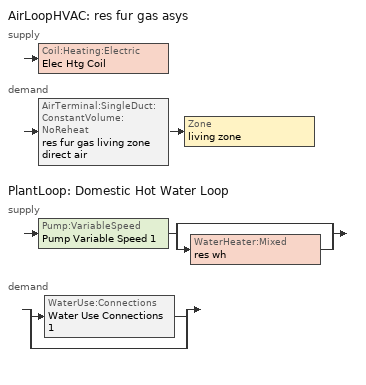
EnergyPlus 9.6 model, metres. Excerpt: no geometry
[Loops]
AirLoopHVAC 'res fur gas asys'
 supply: Coil:Heating:Electric 'Elec Htg Coil'
 demand: AirTerminal:SingleDuct:ConstantVolume:NoReheat 'res fur gas living zone direct air' > Zone 'living zone'
PlantLoop 'Domestic Hot Water Loop'
 supply: Pump:VariableSpeed 'Pump Variable Speed 1' > split
  | bypass
  | WaterHeater:Mixed 'res wh'
 demand: split
  | WaterUse:Connections 'Water Use Connections 1'
  | bypass
[Sizing:System]
res fur gas asys: Type of Load to Size On=Sensible; Design Outdoor Air Flow Rate {m3/s}=Autosize; Central Heating Maximum System Air Flow Ratio=0.3; Preheat Design Temperature {C}=7; Preheat Design Humidity Ratio {kgWater/kgDryAir}=0.008; Precool Design Temperature {C}=12.8; Precool Design Humidity Ratio {kgWater/kgDryAir}=0.008; Central Cooling Design Supply Air Temperature {C}=12.8; Central Heating Design Supply Air Temperature {C}=16.7; Type of Zone Sum to Use=NonCoincident; 100% Outdoor Air in Cooling=Yes; 100% Outdoor Air in Heating=Yes; Central Cooling Design Supply Air Humidity Ratio {kgWater/kgDryAir}=0.0085; Central Heating Design Supply Air Humidity Ratio {kgWater/kgDryAir}=0.008; Cooling Supply Air Flow Rate Method=DesignDay; Cooling Supply Air Flow Rate {m3/s}=0; Cooling Supply Air Flow Rate Per Floor Area {m3/s-m2}=0.00996765; Cooling Fraction of Autosized Cooling Supply Air Flow Rate=1; Cooling Supply Air Flow Rate Per Unit Cooling Capacity {m3/s-W}=3.94755e-05; Heating Supply Air Flow Rate Method=DesignDay; Heating Supply Air Flow Rate {m3/s}=0; Heating Supply Air Flow Rate Per Floor Area {m3/s-m2}=0.00996765; Heating Fraction of Autosized Heating Supply Air Flow Rate=1; Heating Fraction of Autosized Cooling Supply Air Flow Rate=1; Heating Supply Air Flow Rate Per Unit Heating Capacity {m3/s-W}=3.15882e-05; System Outdoor Air Method=ZoneSum; Zone Maximum Outdoor Air Fraction=1; Cooling Design Capacity Method=CoolingDesignCapacity; Cooling Design Capacity {W}=Autosize; Cooling Design Capacity Per Floor Area {W/m2}=234.7; Fraction of Autosized Cooling Design Capacity=1; Heating Design Capacity Method=HeatingDesignCapacity; Heating Design Capacity {W}=Autosize; Heating Design Capacity Per Floor Area {W/m2}=157; Fraction of Autosized Heating Design Capacity=1; Central Cooling Capacity Control Method=OnOff
[Sizing:Plant]
Domestic Hot Water Loop: Loop Type=Heating; Design Loop Exit Temperature {C}=51.6667; Loop Design Temperature Difference {deltaC}=5.55556; Sizing Option=NonCoincident; Zone Timesteps in Averaging Window=1; Coincident Sizing Factor Mode=None
[ZoneControl:Thermostat]
living zone Thermostat: Zone or ZoneList=living zone; Control Type Schedule=living zone Thermostat Schedule; Control 1=living zone temperature setpoint; Temperature Difference Between Cutout And Setpoint {deltaC}=0
[ThermostatSetpoint:DualSetpoint]
living zone temperature setpoint: Heating Setpoint Temperature Schedule=res heating setpoint; Cooling Setpoint Temperature Schedule=res cooling setpoint
[AirTerminal:SingleDuct:ConstantVolume:NoReheat]
res fur gas living zone direct air: Availability Schedule=Always On Discrete; Maximum Air Flow Rate {m3/s}=0.364652
[Zone equipment]
living zone: res fur gas living zone direct air
[Coil:Heating:Electric]
Elec Htg Coil: Availability Schedule=Always On Discrete hvac_library; Efficiency=1; Nominal Capacity {W}=Autosize
[AirLoopHVAC]
res fur gas asys: Design Supply Air Flow Rate {m3/s}=0.364652; Design Return Air Flow Fraction of Supply Air Flow=1
[Pump:VariableSpeed]
Pump Variable Speed 1: Design Maximum Flow Rate {m3/s}=0.01; Design Pump Head {Pa}=1; Design Power Consumption {W}=0; Motor Efficiency=1; Fraction of Motor Inefficiencies to Fluid Stream=0; Coefficient 1 of the Part Load Performance Curve=0; Coefficient 2 of the Part Load Performance Curve=1; Coefficient 3 of the Part Load Performance Curve=0; Coefficient 4 of the Part Load Performance Curve=0; Design Minimum Flow Rate {m3/s}=0; Pump Control Type=Intermittent; Skin Loss Radiative Fraction=0.5; Design Power Sizing Method=PowerPerFlowPerPressure; Design Electric Power per Unit Flow Rate {W/(m3/s)}=348701.1; Design Shaft Power per Unit Flow Rate per Unit Head {W/((m3/s)-Pa)}=1.28205; Design Minimum Flow Rate Fraction=0
[WaterHeater:Mixed]
res wh: Tank Volume {m3}=0.143846; Setpoint Temperature Schedule=WH Setpoint Temp; Deadband Temperature Difference {deltaC}=2; Maximum Temperature Limit {C}=99; Heater Control Type=Cycle; Heater Maximum Capacity {W}=11722.8; Heater Minimum Capacity {W}=0; Heater Ignition Minimum Flow Rate {m3/s}=0; Heater Ignition Delay {s}=0; Heater Fuel Type=NaturalGas; Heater Thermal Efficiency=0.773298; Off Cycle Parasitic Fuel Consumption Rate {W}=0; Off Cycle Parasitic Fuel Type=Electricity; Off Cycle Parasitic Heat Fraction to Tank=0; On Cycle Parasitic Fuel Consumption Rate {W}=0; On Cycle Parasitic Fuel Type=Electricity; On Cycle Parasitic Heat Fraction to Tank=0; Ambient Temperature Indicator=Zone; Ambient Temperature Zone=living zone; Off Cycle Loss Coefficient to Ambient Temperature {W/K}=4.15693; Off Cycle Loss Fraction to Zone=0.64; On Cycle Loss Coefficient to Ambient Temperature {W/K}=4.15693; On Cycle Loss Fraction to Zone=1; Use Side Effectiveness=1; Source Side Effectiveness=1; Use Side Design Flow Rate {m3/s}=Autosize; Source Side Design Flow Rate {m3/s}=Autosize; Indirect Water Heating Recovery Time {hr}=1.5; Source Side Flow Control Mode=IndirectHeatPrimarySetpoint
[WaterHeater:Sizing]
res wh: Design Mode=PeakDraw; Time Storage Can Meet Peak Draw {hr}=0.538503; Time for Tank Recovery {hr}=0; Nominal Tank Volume for Autosizing Plant Connections {m3}=1
[PlantLoop]
Domestic Hot Water Loop: Fluid Type=Water; Plant Equipment Operation Scheme=Domestic Hot Water Loop Operation Schemes; Maximum Loop Temperature {C}=100; Minimum Loop Temperature {C}=0; Maximum Loop Flow Rate {m3/s}=0.01; Minimum Loop Flow Rate {m3/s}=0; Plant Loop Volume {m3}=0.003; Load Distribution Scheme=Optimal; Plant Loop Demand Calculation Scheme=SingleSetpoint
[PlantEquipmentList]
Domestic Hot Water Loop Heating Equipment List: res wh
[PlantEquipmentOperation:HeatingLoad]
Domestic Hot Water Loop Heating Operation Scheme: Load Range 1 Lower Limit {W}=0; Load Range 1 Upper Limit {W}=1000000000; Range 1 Equipment List=Domestic Hot Water Loop Heating Equipment List
[PlantEquipmentOperationSchemes]
Domestic Hot Water Loop Operation Schemes: Control Scheme 1=Domestic Hot Water Loop Heating Operation Scheme; Control Scheme 1 Schedule=Always On Discrete
[EnergyManagementSystem:Sensor]
Name | Output:Variable or Output:Meter Index Key | Output:Variable or Output:Meter
res_af_1_tin_s | living zone | Zone Mean Air Temperature
res_af_1_tt_s | living zone | Zone Outdoor Air Drybulb Temperature
res_ds_res_fur_gas_asys_win_s | living zone | Zone Mean Air Humidity Ratio
res_shower_tout | res wh | Water Heater Use Side Outlet Temperature
res_shower_vol | res shower | Water Use Equipment Hot Water Volume
[SetpointManager:Scheduled]
Setpoint Manager Scheduled 1: Control Variable=Temperature; Schedule=dhw temp
[WaterUse:Equipment] Zone=living zone
Name | Peak Flow Rate {m3/s} | Flow Rate Fraction Schedule | Target Temperature Schedule
res shower | 0.000107027 | showers | fixtures temperature schedule
res sink | 5.00865e-05 | sinks | fixtures temperature schedule
res bath | 0.000375227 | baths | fixtures temperature schedule
res shower dist | 0 | showers | fixtures temperature schedule
res sink dist | 0 | sinks | fixtures temperature schedule
res bath dist | 0 | baths | fixtures temperature schedule
res cw | 6.79331e-06 | clothes_washer | res cw temperature schedule
res dw | 5.62756e-06 | dishwasher | res dw temperature schedule
[WaterUse:Connections]
Water Use Connections 1: Drain Water Heat Exchanger Type=None; Drain Water Heat Exchanger Destination=Plant; Water Use Equipment 1=res shower; Water Use Equipment 2=res sink; Water Use Equipment 3=res bath; Water Use Equipment 4=res shower dist; Water Use Equipment 5=res sink dist; Water Use Equipment 6=res bath dist; Water Use Equipment 7=res cw; Water Use Equipment 8=res dw
[Schedule:Day:Interval]
res heating setpoint allday1; res heating setpoint allday2; res heating setpoint allday3; res heating setpoint allday4; res heating setpoint allday5; res heating setpoint allday6; res heating setpoint allday7; res heating setpoint allday8; res heating setpoint allday9; res heating setpoint allday10; res heating setpoint allday11; res heating setpoint allday12; res cooling setpoint allday1; res cooling setpoint allday2; res cooling setpoint allday3; res cooling setpoint allday11; res cooling setpoint allday12: No, 04:00, 23.6111, 19:00, 23.0556, 24:00, 23.6111
Schedule Day 6; Schedule Day 7: No, 24:00, 0
res heating setpoint summer design; res cooling setpoint summer design: No, 24:00, 23.8889
res heating setpoint winter design; res cooling setpoint winter design: No, 24:00, 21.1111
res cooling setpoint allday4; res cooling setpoint allday5; res cooling setpoint allday6; res cooling setpoint allday7; res cooling setpoint allday8; res cooling setpoint allday9; res cooling setpoint allday10: No, 01:00, 23.6111, 02:00, 23.6111, 03:00, 23.6111, 04:00, 23.6111, 05:00, 23.0556, 06:00, 23.0556, 07:00, 23.0556, 08:00, 23.0556, 09:00, 23.0556, 10:00, 23.0556, 11:00, 23.0556, 12:00, 23.0556, 13:00, 23.0556, 14:00, 23.0556, 15:00, 23.0556, 16:00, 23.0556, 17:00, 23.0556, 18:00, 23.0556, 19:00, 23.0556, 20:00, 23.6111, 21:00, 23.6111, 22:00, 23.6111, 23:00, 23.6111, 24:00, 23.6111
[Schedule:Week:Daily]
res heating setpoint Week Rule - Jan1-Jan28: res heating setpoint allday1, res heating setpoint allday1, res heating setpoint allday1, res heating setpoint allday1, res heating setpoint allday1, res heating setpoint allday1, res heating setpoint allday1, Schedule Day 6, res heating setpoint summer design, res heating setpoint winter design, Schedule Day 6, Schedule Day 6
res heating setpoint Week Rule - Jan29-Feb4: res heating setpoint allday1, res heating setpoint allday1, res heating setpoint allday1, res heating setpoint allday2, res heating setpoint allday2, res heating setpoint allday2, res heating setpoint allday2, Schedule Day 6, res heating setpoint summer design, res heating setpoint winter design, Schedule Day 6, Schedule Day 6
res heating setpoint Week Rule - Feb5-Feb25: res heating setpoint allday2, res heating setpoint allday2, res heating setpoint allday2, res heating setpoint allday2, res heating setpoint allday2, res heating setpoint allday2, res heating setpoint allday2, Schedule Day 6, res heating setpoint summer design, res heating setpoint winter design, Schedule Day 6, Schedule Day 6
res heating setpoint Week Rule - Feb26-Mar4: res heating setpoint allday2, res heating setpoint allday2, res heating setpoint allday2, res heating setpoint allday3, res heating setpoint allday3, res heating setpoint allday3, res heating setpoint allday3, Schedule Day 6, res heating setpoint summer design, res heating setpoint winter design, Schedule Day 6, Schedule Day 6
res heating setpoint Week Rule - Mar5-Mar25: res heating setpoint allday3, res heating setpoint allday3, res heating setpoint allday3, res heating setpoint allday3, res heating setpoint allday3, res heating setpoint allday3, res heating setpoint allday3, Schedule Day 6, res heating setpoint summer design, res heating setpoint winter design, Schedule Day 6, Schedule Day 6
res heating setpoint Week Rule - Mar26-Apr1: res heating setpoint allday3, res heating setpoint allday3, res heating setpoint allday3, res heating setpoint allday3, res heating setpoint allday3, res heating setpoint allday3, res heating setpoint allday4, Schedule Day 6, res heating setpoint summer design, res heating setpoint winter design, Schedule Day 6, Schedule Day 6
res heating setpoint Week Rule - Apr2-Apr29: res heating setpoint allday4, res heating setpoint allday4, res heating setpoint allday4, res heating setpoint allday4, res heating setpoint allday4, res heating setpoint allday4, res heating setpoint allday4, Schedule Day 6, res heating setpoint summer design, res heating setpoint winter design, Schedule Day 6, Schedule Day 6
res heating setpoint Week Rule - Apr30-May6: res heating setpoint allday4, res heating setpoint allday5, res heating setpoint allday5, res heating setpoint allday5, res heating setpoint allday5, res heating setpoint allday5, res heating setpoint allday5, Schedule Day 6, res heating setpoint summer design, res heating setpoint winter design, Schedule Day 6, Schedule Day 6
res heating setpoint Week Rule - May7-May27: res heating setpoint allday5, res heating setpoint allday5, res heating setpoint allday5, res heating setpoint allday5, res heating setpoint allday5, res heating setpoint allday5, res heating setpoint allday5, Schedule Day 6, res heating setpoint summer design, res heating setpoint winter design, Schedule Day 6, Schedule Day 6
res heating setpoint Week Rule - May28-Jun3: res heating setpoint allday5, res heating setpoint allday5, res heating setpoint allday5, res heating setpoint allday5, res heating setpoint allday6, res heating setpoint allday6, res heating setpoint allday6, Schedule Day 6, res heating setpoint summer design, res heating setpoint winter design, Schedule Day 6, Schedule Day 6
res heating setpoint Week Rule - Jun4-Jun24: res heating setpoint allday6, res heating setpoint allday6, res heating setpoint allday6, res heating setpoint allday6, res heating setpoint allday6, res heating setpoint allday6, res heating setpoint allday6, Schedule Day 6, res heating setpoint summer design, res heating setpoint winter design, Schedule Day 6, Schedule Day 6
res heating setpoint Week Rule - Jun25-Jul1: res heating setpoint allday6, res heating setpoint allday6, res heating setpoint allday6, res heating setpoint allday6, res heating setpoint allday6, res heating setpoint allday6, res heating setpoint allday7, Schedule Day 6, res heating setpoint summer design, res heating setpoint winter design, Schedule Day 6, Schedule Day 6
res heating setpoint Week Rule - Jul2-Jul29: res heating setpoint allday7, res heating setpoint allday7, res heating setpoint allday7, res heating setpoint allday7, res heating setpoint allday7, res heating setpoint allday7, res heating setpoint allday7, Schedule Day 6, res heating setpoint summer design, res heating setpoint winter design, Schedule Day 6, Schedule Day 6
res heating setpoint Week Rule - Jul30-Aug5: res heating setpoint allday7, res heating setpoint allday7, res heating setpoint allday8, res heating setpoint allday8, res heating setpoint allday8, res heating setpoint allday8, res heating setpoint allday8, Schedule Day 6, res heating setpoint summer design, res heating setpoint winter design, Schedule Day 6, Schedule Day 6
res heating setpoint Week Rule - Aug6-Aug26: res heating setpoint allday8, res heating setpoint allday8, res heating setpoint allday8, res heating setpoint allday8, res heating setpoint allday8, res heating setpoint allday8, res heating setpoint allday8, Schedule Day 6, res heating setpoint summer design, res heating setpoint winter design, Schedule Day 6, Schedule Day 6
res heating setpoint Week Rule - Aug27-Sep2: res heating setpoint allday8, res heating setpoint allday8, res heating setpoint allday8, res heating setpoint allday8, res heating setpoint allday8, res heating setpoint allday9, res heating setpoint allday9, Schedule Day 6, res heating setpoint summer design, res heating setpoint winter design, Schedule Day 6, Schedule Day 6
res heating setpoint Week Rule - Sep3-Sep30: res heating setpoint allday9, res heating setpoint allday9, res heating setpoint allday9, res heating setpoint allday9, res heating setpoint allday9, res heating setpoint allday9, res heating setpoint allday9, Schedule Day 6, res heating setpoint summer design, res heating setpoint winter design, Schedule Day 6, Schedule Day 6
res heating setpoint Week Rule - Oct1-Oct28: res heating setpoint allday10, res heating setpoint allday10, res heating setpoint allday10, res heating setpoint allday10, res heating setpoint allday10, res heating setpoint allday10, res heating setpoint allday10, Schedule Day 6, res heating setpoint summer design, res heating setpoint winter design, Schedule Day 6, Schedule Day 6
res heating setpoint Week Rule - Oct29-Nov4: res heating setpoint allday10, res heating setpoint allday10, res heating setpoint allday10, res heating setpoint allday11, res heating setpoint allday11, res heating setpoint allday11, res heating setpoint allday11, Schedule Day 6, res heating setpoint summer design, res heating setpoint winter design, Schedule Day 6, Schedule Day 6
res heating setpoint Week Rule - Nov5-Nov25: res heating setpoint allday11, res heating setpoint allday11, res heating setpoint allday11, res heating setpoint allday11, res heating setpoint allday11, res heating setpoint allday11, res heating setpoint allday11, Schedule Day 6, res heating setpoint summer design, res heating setpoint winter design, Schedule Day 6, Schedule Day 6
res heating setpoint Week Rule - Nov26-Dec2: res heating setpoint allday11, res heating setpoint allday11, res heating setpoint allday11, res heating setpoint allday11, res heating setpoint allday11, res heating setpoint allday12, res heating setpoint allday12, Schedule Day 6, res heating setpoint summer design, res heating setpoint winter design, Schedule Day 6, Schedule Day 6
res heating setpoint Week Rule - Dec3-Dec31: res heating setpoint allday12, res heating setpoint allday12, res heating setpoint allday12, res heating setpoint allday12, res heating setpoint allday12, res heating setpoint allday12, res heating setpoint allday12, Schedule Day 6, res heating setpoint summer design, res heating setpoint winter design, Schedule Day 6, Schedule Day 6
res cooling setpoint Week Rule - Jan1-Jan28: res cooling setpoint allday1, res cooling setpoint allday1, res cooling setpoint allday1, res cooling setpoint allday1, res cooling setpoint allday1, res cooling setpoint allday1, res cooling setpoint allday1, Schedule Day 7, res cooling setpoint summer design, res cooling setpoint winter design, Schedule Day 7, Schedule Day 7
res cooling setpoint Week Rule - Jan29-Feb4: res cooling setpoint allday1, res cooling setpoint allday1, res cooling setpoint allday1, res cooling setpoint allday2, res cooling setpoint allday2, res cooling setpoint allday2, res cooling setpoint allday2, Schedule Day 7, res cooling setpoint summer design, res cooling setpoint winter design, Schedule Day 7, Schedule Day 7
res cooling setpoint Week Rule - Feb5-Feb25: res cooling setpoint allday2, res cooling setpoint allday2, res cooling setpoint allday2, res cooling setpoint allday2, res cooling setpoint allday2, res cooling setpoint allday2, res cooling setpoint allday2, Schedule Day 7, res cooling setpoint summer design, res cooling setpoint winter design, Schedule Day 7, Schedule Day 7
res cooling setpoint Week Rule - Feb26-Mar4: res cooling setpoint allday2, res cooling setpoint allday2, res cooling setpoint allday2, res cooling setpoint allday3, res cooling setpoint allday3, res cooling setpoint allday3, res cooling setpoint allday3, Schedule Day 7, res cooling setpoint summer design, res cooling setpoint winter design, Schedule Day 7, Schedule Day 7
res cooling setpoint Week Rule - Mar5-Mar25: res cooling setpoint allday3, res cooling setpoint allday3, res cooling setpoint allday3, res cooling setpoint allday3, res cooling setpoint allday3, res cooling setpoint allday3, res cooling setpoint allday3, Schedule Day 7, res cooling setpoint summer design, res cooling setpoint winter design, Schedule Day 7, Schedule Day 7
res cooling setpoint Week Rule - Mar26-Apr1: res cooling setpoint allday3, res cooling setpoint allday3, res cooling setpoint allday3, res cooling setpoint allday3, res cooling setpoint allday3, res cooling setpoint allday3, res cooling setpoint allday4, Schedule Day 7, res cooling setpoint summer design, res cooling setpoint winter design, Schedule Day 7, Schedule Day 7
res cooling setpoint Week Rule - Apr2-Apr29: res cooling setpoint allday4, res cooling setpoint allday4, res cooling setpoint allday4, res cooling setpoint allday4, res cooling setpoint allday4, res cooling setpoint allday4, res cooling setpoint allday4, Schedule Day 7, res cooling setpoint summer design, res cooling setpoint winter design, Schedule Day 7, Schedule Day 7
res cooling setpoint Week Rule - Apr30-May6: res cooling setpoint allday4, res cooling setpoint allday5, res cooling setpoint allday5, res cooling setpoint allday5, res cooling setpoint allday5, res cooling setpoint allday5, res cooling setpoint allday5, Schedule Day 7, res cooling setpoint summer design, res cooling setpoint winter design, Schedule Day 7, Schedule Day 7
res cooling setpoint Week Rule - May7-May27: res cooling setpoint allday5, res cooling setpoint allday5, res cooling setpoint allday5, res cooling setpoint allday5, res cooling setpoint allday5, res cooling setpoint allday5, res cooling setpoint allday5, Schedule Day 7, res cooling setpoint summer design, res cooling setpoint winter design, Schedule Day 7, Schedule Day 7
res cooling setpoint Week Rule - May28-Jun3: res cooling setpoint allday5, res cooling setpoint allday5, res cooling setpoint allday5, res cooling setpoint allday5, res cooling setpoint allday6, res cooling setpoint allday6, res cooling setpoint allday6, Schedule Day 7, res cooling setpoint summer design, res cooling setpoint winter design, Schedule Day 7, Schedule Day 7
res cooling setpoint Week Rule - Jun4-Jun24: res cooling setpoint allday6, res cooling setpoint allday6, res cooling setpoint allday6, res cooling setpoint allday6, res cooling setpoint allday6, res cooling setpoint allday6, res cooling setpoint allday6, Schedule Day 7, res cooling setpoint summer design, res cooling setpoint winter design, Schedule Day 7, Schedule Day 7
res cooling setpoint Week Rule - Jun25-Jul1: res cooling setpoint allday6, res cooling setpoint allday6, res cooling setpoint allday6, res cooling setpoint allday6, res cooling setpoint allday6, res cooling setpoint allday6, res cooling setpoint allday7, Schedule Day 7, res cooling setpoint summer design, res cooling setpoint winter design, Schedule Day 7, Schedule Day 7
res cooling setpoint Week Rule - Jul2-Jul29: res cooling setpoint allday7, res cooling setpoint allday7, res cooling setpoint allday7, res cooling setpoint allday7, res cooling setpoint allday7, res cooling setpoint allday7, res cooling setpoint allday7, Schedule Day 7, res cooling setpoint summer design, res cooling setpoint winter design, Schedule Day 7, Schedule Day 7
res cooling setpoint Week Rule - Jul30-Aug5: res cooling setpoint allday7, res cooling setpoint allday7, res cooling setpoint allday8, res cooling setpoint allday8, res cooling setpoint allday8, res cooling setpoint allday8, res cooling setpoint allday8, Schedule Day 7, res cooling setpoint summer design, res cooling setpoint winter design, Schedule Day 7, Schedule Day 7
res cooling setpoint Week Rule - Aug6-Aug26: res cooling setpoint allday8, res cooling setpoint allday8, res cooling setpoint allday8, res cooling setpoint allday8, res cooling setpoint allday8, res cooling setpoint allday8, res cooling setpoint allday8, Schedule Day 7, res cooling setpoint summer design, res cooling setpoint winter design, Schedule Day 7, Schedule Day 7
res cooling setpoint Week Rule - Aug27-Sep2: res cooling setpoint allday8, res cooling setpoint allday8, res cooling setpoint allday8, res cooling setpoint allday8, res cooling setpoint allday8, res cooling setpoint allday9, res cooling setpoint allday9, Schedule Day 7, res cooling setpoint summer design, res cooling setpoint winter design, Schedule Day 7, Schedule Day 7
res cooling setpoint Week Rule - Sep3-Sep30: res cooling setpoint allday9, res cooling setpoint allday9, res cooling setpoint allday9, res cooling setpoint allday9, res cooling setpoint allday9, res cooling setpoint allday9, res cooling setpoint allday9, Schedule Day 7, res cooling setpoint summer design, res cooling setpoint winter design, Schedule Day 7, Schedule Day 7
res cooling setpoint Week Rule - Oct1-Oct28: res cooling setpoint allday10, res cooling setpoint allday10, res cooling setpoint allday10, res cooling setpoint allday10, res cooling setpoint allday10, res cooling setpoint allday10, res cooling setpoint allday10, Schedule Day 7, res cooling setpoint summer design, res cooling setpoint winter design, Schedule Day 7, Schedule Day 7
res cooling setpoint Week Rule - Oct29-Nov4: res cooling setpoint allday10, res cooling setpoint allday10, res cooling setpoint allday10, res cooling setpoint allday11, res cooling setpoint allday11, res cooling setpoint allday11, res cooling setpoint allday11, Schedule Day 7, res cooling setpoint summer design, res cooling setpoint winter design, Schedule Day 7, Schedule Day 7
res cooling setpoint Week Rule - Nov5-Nov25: res cooling setpoint allday11, res cooling setpoint allday11, res cooling setpoint allday11, res cooling setpoint allday11, res cooling setpoint allday11, res cooling setpoint allday11, res cooling setpoint allday11, Schedule Day 7, res cooling setpoint summer design, res cooling setpoint winter design, Schedule Day 7, Schedule Day 7
res cooling setpoint Week Rule - Nov26-Dec2: res cooling setpoint allday11, res cooling setpoint allday11, res cooling setpoint allday11, res cooling setpoint allday11, res cooling setpoint allday11, res cooling setpoint allday12, res cooling setpoint allday12, Schedule Day 7, res cooling setpoint summer design, res cooling setpoint winter design, Schedule Day 7, Schedule Day 7
res cooling setpoint Week Rule - Dec3-Dec31: res cooling setpoint allday12, res cooling setpoint allday12, res cooling setpoint allday12, res cooling setpoint allday12, res cooling setpoint allday12, res cooling setpoint allday12, res cooling setpoint allday12, Schedule Day 7, res cooling setpoint summer design, res cooling setpoint winter design, Schedule Day 7, Schedule Day 7
[Schedule:Year]
res heating setpoint: res heating setpoint Week Rule - Jan1-Jan28, 1, 1, 1, 28, res heating setpoint Week Rule - Jan29-Feb4, 1, 29, 2, 4, res heating setpoint Week Rule - Feb5-Feb25, 2, 5, 2, 25, res heating setpoint Week Rule - Feb26-Mar4, 2, 26, 3, 4, res heating setpoint Week Rule - Mar5-Mar25, 3, 5, 3, 25, res heating setpoint Week Rule - Mar26-Apr1, 3, 26, 4, 1, res heating setpoint Week Rule - Apr2-Apr29, 4, 2, 4, 29, res heating setpoint Week Rule - Apr30-May6, 4, 30, 5, 6, res heating setpoint Week Rule - May7-May27, 5, 7, 5, 27, res heating setpoint Week Rule - May28-Jun3, 5, 28, 6, 3, res heating setpoint Week Rule - Jun4-Jun24, 6, 4, 6, 24, res heating setpoint Week Rule - Jun25-Jul1, 6, 25, 7, 1, res heating setpoint Week Rule - Jul2-Jul29, 7, 2, 7, 29, res heating setpoint Week Rule - Jul30-Aug5, 7, 30, 8, 5, res heating setpoint Week Rule - Aug6-Aug26, 8, 6, 8, 26, res heating setpoint Week Rule - Aug27-Sep2, 8, 27, 9, 2, res heating setpoint Week Rule - Sep3-Sep30, 9, 3, 9, 30, res heating setpoint Week Rule - Oct1-Oct28, 10, 1, 10, 28, res heating setpoint Week Rule - Oct29-Nov4, 10, 29, 11, 4, res heating setpoint Week Rule - Nov5-Nov25, 11, 5, 11, 25, res heating setpoint Week Rule - Nov26-Dec2, 11, 26, 12, 2, res heating setpoint Week Rule - Dec3-Dec31, 12, 3, 12, 31
res cooling setpoint: res cooling setpoint Week Rule - Jan1-Jan28, 1, 1, 1, 28, res cooling setpoint Week Rule - Jan29-Feb4, 1, 29, 2, 4, res cooling setpoint Week Rule - Feb5-Feb25, 2, 5, 2, 25, res cooling setpoint Week Rule - Feb26-Mar4, 2, 26, 3, 4, res cooling setpoint Week Rule - Mar5-Mar25, 3, 5, 3, 25, res cooling setpoint Week Rule - Mar26-Apr1, 3, 26, 4, 1, res cooling setpoint Week Rule - Apr2-Apr29, 4, 2, 4, 29, res cooling setpoint Week Rule - Apr30-May6, 4, 30, 5, 6, res cooling setpoint Week Rule - May7-May27, 5, 7, 5, 27, res cooling setpoint Week Rule - May28-Jun3, 5, 28, 6, 3, res cooling setpoint Week Rule - Jun4-Jun24, 6, 4, 6, 24, res cooling setpoint Week Rule - Jun25-Jul1, 6, 25, 7, 1, res cooling setpoint Week Rule - Jul2-Jul29, 7, 2, 7, 29, res cooling setpoint Week Rule - Jul30-Aug5, 7, 30, 8, 5, res cooling setpoint Week Rule - Aug6-Aug26, 8, 6, 8, 26, res cooling setpoint Week Rule - Aug27-Sep2, 8, 27, 9, 2, res cooling setpoint Week Rule - Sep3-Sep30, 9, 3, 9, 30, res cooling setpoint Week Rule - Oct1-Oct28, 10, 1, 10, 28, res cooling setpoint Week Rule - Oct29-Nov4, 10, 29, 11, 4, res cooling setpoint Week Rule - Nov5-Nov25, 11, 5, 11, 25, res cooling setpoint Week Rule - Nov26-Dec2, 11, 26, 12, 2, res cooling setpoint Week Rule - Dec3-Dec31, 12, 3, 12, 31
[Schedule:Compact]
living zone Thermostat Schedule: Through: 12/31, For: AllDays, Until: 24:00, 4
[Schedule:Constant]
Name | Hourly Value
Always On Discrete; Always On Discrete hvac_library | 1
dhw temp; WH Setpoint Temp | 51.6667
fixtures temperature schedule | 43.3333
res cw temperature schedule; res dw temperature schedule | 52.666
[Schedule:File] File=C:\Users\chmat\Desktop\THESIS\Final Building Models\CSV\bldg0079435.csv; Rows to Skip at Top=1; Number of Hours of Data=8760; Column Separator=Comma; Interpolate to Timestep=No; Minutes per Item=15
Name | Column Number
baths | 13
showers | 14
sinks | 15
clothes_washer | 9
dishwasher | 7
